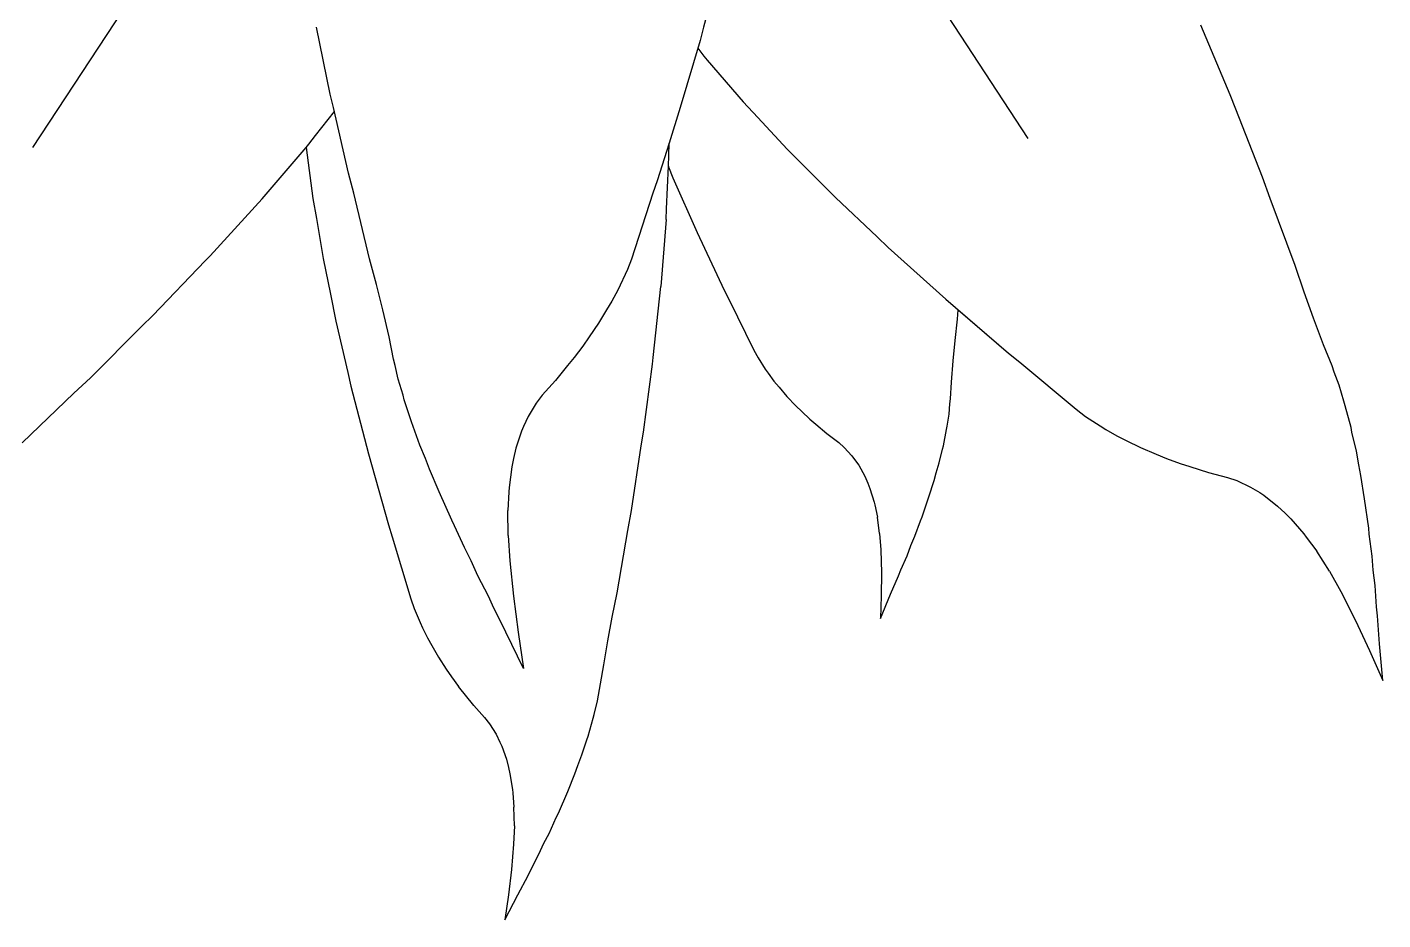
# Model space of a CAD drawing. Header units: metres. Extents: x 244.4 to 340.3, y -4.1 to 64.3.
# Drawn here: x 298.9283 to 299.2773, y 35.4221 to 35.6521 of the extents above; entities that cross this region are included whole.
import ezdxf

# ---------------------------------------------------------------- set-up
doc = ezdxf.new("R2010")
doc.units = ezdxf.units.M
doc.layers.add('Edges', color=7, linetype='Continuous')

msp = doc.modelspace()

# ---------------------------------------------------------------- linework, layer by layer
at = {"layer": 'Edges'}
for p, q in [((299.11582, 35.73055), (299.18592, 35.62342)), ((298.99477, 35.72018), (298.92969, 35.62111)), ((299.10587, 35.66472), (299.10239, 35.65208)), ((299.00634, 35.63484), (299.00281, 35.65208)), ((299.10239, 35.65208), (299.10152, 35.64863)), ((299.23799, 35.6346), (299.23045, 35.65256)), ((299.10152, 35.64863), (299.0964, 35.63133)), ((299.10093, 35.64661), (299.10248, 35.64462)), ((299.10248, 35.64462), (299.10338, 35.6436)), ((299.10338, 35.6436), (299.11262, 35.6328)), ((299.0072, 35.63138), (299.00634, 35.63484)), ((299.23938, 35.63092), (299.23799, 35.6346)), ((299.01101, 35.61446), (299.0072, 35.63138)), ((299.0964, 35.63133), (299.09354, 35.62217)), ((299.11262, 35.6328), (299.11639, 35.62881)), ((299.24627, 35.61343), (299.23938, 35.63092)), ((299.00258, 35.62418), (299.00744, 35.6303)), ((299.11639, 35.62881), (299.1239, 35.62066)), ((299.0008, 35.62191), (299.00258, 35.62418)), ((298.98882, 35.60789), (299.0001, 35.6211)), ((299.0001, 35.6211), (299.0008, 35.62191)), ((299.0001, 35.6211), (299.00187, 35.60792)), ((299.09354, 35.62217), (299.09051, 35.61248)), ((299.09351, 35.61901), (299.09354, 35.62217)), ((299.1239, 35.62066), (299.131, 35.61362)), ((299.09338, 35.61624), (299.09351, 35.61901)), ((299.01237, 35.60928), (299.01101, 35.61446)), ((299.09287, 35.60527), (299.09338, 35.61624)), ((299.09338, 35.61624), (299.09343, 35.61611)), ((299.09343, 35.61611), (299.09455, 35.61328)), ((299.131, 35.61362), (299.13634, 35.60817)), ((299.24821, 35.60797), (299.24627, 35.61343)), ((299.09051, 35.61248), (299.08937, 35.60928)), ((299.09455, 35.61328), (299.10076, 35.59918)), ((298.97544, 35.59318), (298.98882, 35.60789)), ((299.00187, 35.60792), (299.00278, 35.60275)), ((299.01644, 35.5924), (299.01237, 35.60928)), ((299.08937, 35.60928), (299.08385, 35.5923)), ((299.13634, 35.60817), (299.14714, 35.59804)), ((299.25468, 35.59066), (299.24821, 35.60797)), ((299.09276, 35.60255), (299.09287, 35.60527)), ((299.00278, 35.60275), (299.0045, 35.59247)), ((299.09276, 35.60255), (299.09141, 35.58524)), ((299.10076, 35.59918), (299.1077, 35.58434)), ((299.14714, 35.59804), (299.14996, 35.5953)), ((298.97417, 35.59189), (298.97544, 35.59318)), ((299.0045, 35.59247), (299.0064, 35.58329)), ((299.14996, 35.5953), (299.16477, 35.58203)), ((298.9607, 35.57782), (298.97417, 35.59189)), ((299.01826, 35.58581), (299.01644, 35.5924)), ((299.08284, 35.58963), (299.08033, 35.58429)), ((299.08385, 35.5923), (299.08284, 35.58963)), ((299.257, 35.58378), (299.25468, 35.59066)), ((299.01991, 35.57925), (299.01826, 35.58581)), ((299.0064, 35.58329), (299.00776, 35.57638)), ((299.08033, 35.58429), (299.07884, 35.5815)), ((299.08948, 35.56696), (299.09141, 35.58524)), ((299.1077, 35.58434), (299.10898, 35.58183)), ((299.16477, 35.58203), (299.18093, 35.56809)), ((299.25938, 35.57713), (299.257, 35.58378)), ((299.02148, 35.57228), (299.01991, 35.57925)), ((299.07747, 35.57925), (299.07539, 35.57579)), ((299.07884, 35.5815), (299.07747, 35.57925)), ((299.10898, 35.58183), (299.11534, 35.56888)), ((299.16781, 35.57689), (299.16799, 35.57924)), ((299.16799, 35.57924), (299.18093, 35.56809)), ((298.94459, 35.56178), (298.95788, 35.57508)), ((298.95788, 35.57508), (298.9607, 35.57782)), ((299.00776, 35.57638), (299.01088, 35.56311)), ((299.07539, 35.57579), (299.07295, 35.57228)), ((299.16719, 35.5714), (299.16781, 35.57689)), ((299.26199, 35.57028), (299.25938, 35.57713)), ((299.02264, 35.56658), (299.02148, 35.57228)), ((299.07295, 35.57228), (299.07135, 35.56994)), ((299.07135, 35.56994), (299.06913, 35.56698)), ((299.11534, 35.56888), (299.11645, 35.56686)), ((299.16668, 35.5661), (299.16719, 35.5714)), ((299.18093, 35.56809), (299.18378, 35.5658)), ((299.26417, 35.56483), (299.26199, 35.57028)), ((299.02306, 35.56494), (299.02264, 35.56658)), ((299.02386, 35.56141), (299.02306, 35.56494)), ((299.06743, 35.56494), (299.06428, 35.56103)), ((299.06913, 35.56698), (299.06743, 35.56494)), ((299.08696, 35.54774), (299.08925, 35.5653)), ((299.08925, 35.5653), (299.08948, 35.56696)), ((299.11645, 35.56686), (299.1183, 35.56401)), ((299.16625, 35.56064), (299.16668, 35.5661)), ((299.18378, 35.5658), (299.19833, 35.55366)), ((299.26472, 35.56322), (299.26417, 35.56483)), ((298.94036, 35.55782), (298.94459, 35.56178)), ((299.01088, 35.56311), (299.01166, 35.55963)), ((299.02508, 35.55725), (299.02386, 35.56141)), ((299.1183, 35.56401), (299.11904, 35.56291)), ((299.11904, 35.56291), (299.12053, 35.56092)), ((299.26597, 35.55985), (299.26472, 35.56322)), ((298.92706, 35.545), (298.94036, 35.55782)), ((299.01166, 35.55963), (299.01618, 35.5422)), ((299.06428, 35.56103), (299.0609, 35.55725)), ((299.12053, 35.56092), (299.12186, 35.55932)), ((299.12186, 35.55932), (299.12388, 35.55695)), ((299.16598, 35.5563), (299.16625, 35.56064)), ((299.26721, 35.55572), (299.26597, 35.55985)), ((299.0254, 35.55606), (299.02508, 35.55725)), ((299.02725, 35.55039), (299.0254, 35.55606)), ((299.05934, 35.5552), (299.05729, 35.55181)), ((299.0609, 35.55725), (299.05934, 35.5552)), ((299.12388, 35.55695), (299.12618, 35.55458)), ((299.12618, 35.55458), (299.12768, 35.55305)), ((299.1656, 35.55242), (299.16584, 35.55505)), ((299.16584, 35.55505), (299.16598, 35.5563)), ((299.26759, 35.55457), (299.26721, 35.55572)), ((299.26907, 35.54892), (299.26759, 35.55457)), ((299.05729, 35.55181), (299.05608, 35.54925)), ((299.12768, 35.55305), (299.12975, 35.55113)), ((299.12975, 35.55113), (299.13129, 35.54983)), ((299.1651, 35.54929), (299.1656, 35.55242)), ((299.19833, 35.55366), (299.20073, 35.55183)), ((299.20073, 35.55183), (299.20446, 35.5494)), ((299.0277, 35.54925), (299.02725, 35.55039)), ((299.02941, 35.5444), (299.0277, 35.54925)), ((299.05555, 35.54801), (299.05414, 35.54365)), ((299.05608, 35.54925), (299.05555, 35.54801)), ((299.08639, 35.54422), (299.08696, 35.54774)), ((299.13129, 35.54983), (299.13417, 35.54739)), ((299.13417, 35.54739), (299.13721, 35.54507)), ((299.16414, 35.54422), (299.16498, 35.54841)), ((299.16498, 35.54841), (299.1651, 35.54929)), ((299.20446, 35.5494), (299.20594, 35.54846)), ((299.20594, 35.54846), (299.20878, 35.54684)), ((299.26931, 35.54773), (299.26907, 35.54892)), ((299.27044, 35.54289), (299.26931, 35.54773)), ((299.03085, 35.54096), (299.02941, 35.5444)), ((299.05414, 35.54365), (299.05352, 35.54096)), ((299.08385, 35.52757), (299.08639, 35.54422)), ((299.13721, 35.54507), (299.13864, 35.54382)), ((299.13864, 35.54382), (299.1406, 35.54168)), ((299.16391, 35.54336), (299.16414, 35.54422)), ((299.20878, 35.54684), (299.21122, 35.54561)), ((299.21122, 35.54561), (299.2149, 35.54378)), ((299.2149, 35.54378), (299.21892, 35.5421)), ((299.01618, 35.5422), (299.02133, 35.52388)), ((299.03186, 35.53822), (299.03085, 35.54096)), ((299.05352, 35.54096), (299.05309, 35.53884)), ((299.1406, 35.54168), (299.14182, 35.54002)), ((299.16308, 35.53983), (299.16391, 35.54336)), ((299.21892, 35.5421), (299.22155, 35.541)), ((299.22155, 35.541), (299.22505, 35.53972)), ((299.27105, 35.53932), (299.27044, 35.54289)), ((299.03439, 35.53241), (299.03186, 35.53822)), ((299.05309, 35.53884), (299.05239, 35.53354)), ((299.14182, 35.54002), (299.14235, 35.53923)), ((299.14235, 35.53923), (299.1439, 35.5364)), ((299.16181, 35.53534), (299.16232, 35.5373)), ((299.16232, 35.5373), (299.16308, 35.53983)), ((299.22505, 35.53972), (299.2276, 35.53892)), ((299.2276, 35.53892), (299.23236, 35.5374)), ((299.23236, 35.5374), (299.23724, 35.53611)), ((299.27163, 35.53658), (299.27105, 35.53932)), ((299.05239, 35.53354), (299.05233, 35.53241)), ((299.1439, 35.5364), (299.14467, 35.53463)), ((299.14467, 35.53463), (299.14522, 35.53326)), ((299.14522, 35.53326), (299.1463, 35.52977)), ((299.16043, 35.53113), (299.16181, 35.53534)), ((299.23724, 35.53611), (299.23964, 35.53528)), ((299.23964, 35.53528), (299.24317, 35.53363)), ((299.24317, 35.53363), (299.24556, 35.5322)), ((299.27255, 35.53057), (299.27163, 35.53658)), ((299.0376, 35.52509), (299.03439, 35.53241)), ((299.05233, 35.53241), (299.05207, 35.52757)), ((299.1463, 35.52977), (299.14647, 35.52902)), ((299.15866, 35.52594), (299.16043, 35.53113)), ((299.24556, 35.5322), (299.24666, 35.53149)), ((299.24666, 35.53149), (299.25014, 35.52873)), ((299.27362, 35.52306), (299.27255, 35.53057)), ((299.05213, 35.52111), (299.05207, 35.52757)), ((299.08292, 35.52247), (299.08385, 35.52757)), ((299.14647, 35.52902), (299.14715, 35.52587)), ((299.25014, 35.52873), (299.25208, 35.5269)), ((299.25208, 35.5269), (299.25355, 35.52545)), ((299.02133, 35.52388), (299.02231, 35.52078)), ((299.03835, 35.52363), (299.0376, 35.52509)), ((299.04086, 35.51805), (299.03835, 35.52363)), ((299.14774, 35.52164), (299.14715, 35.52587)), ((299.15682, 35.52099), (299.15822, 35.52488)), ((299.15822, 35.52488), (299.15866, 35.52594)), ((299.25355, 35.52545), (299.25689, 35.52161)), ((299.27375, 35.5215), (299.27362, 35.52306)), ((299.02231, 35.52078), (299.02711, 35.50481)), ((299.05213, 35.52111), (299.05253, 35.51466)), ((299.08016, 35.50639), (299.08292, 35.52247)), ((299.14774, 35.52164), (299.14806, 35.51742)), ((299.15578, 35.51859), (299.15682, 35.52099)), ((299.25689, 35.52161), (299.25754, 35.52075)), ((299.25754, 35.52075), (299.26024, 35.51708)), ((299.27449, 35.51579), (299.27375, 35.5215)), ((299.04261, 35.51466), (299.04086, 35.51805)), ((299.14806, 35.51742), (299.1482, 35.51153)), ((299.1532, 35.51228), (299.1548, 35.51592)), ((299.1548, 35.51592), (299.15578, 35.51859)), ((299.2635, 35.512), (299.26024, 35.51708)), ((299.27474, 35.5122), (299.27449, 35.51579)), ((299.04435, 35.51077), (299.04261, 35.51466)), ((299.05253, 35.51466), (299.05347, 35.50553)), ((299.15263, 35.51073), (299.1532, 35.51228)), ((299.04705, 35.50553), (299.04435, 35.51077)), ((299.1482, 35.51153), (299.14811, 35.50563)), ((299.15055, 35.506), (299.15263, 35.51073)), ((299.2635, 35.512), (299.26644, 35.50676)), ((299.27524, 35.50826), (299.27474, 35.5122)), ((299.04806, 35.50321), (299.04705, 35.50553)), ((299.05347, 35.50553), (299.05471, 35.49627)), ((299.0789, 35.50011), (299.08016, 35.50639)), ((299.14793, 35.49977), (299.15055, 35.506)), ((299.14811, 35.50563), (299.14793, 35.49977)), ((299.26644, 35.50676), (299.27024, 35.49925)), ((299.27561, 35.50276), (299.27524, 35.50826)), ((299.02711, 35.50481), (299.02797, 35.50231)), ((299.02797, 35.50231), (299.02948, 35.49873)), ((299.05157, 35.49627), (299.04806, 35.50321)), ((299.27592, 35.50045), (299.27561, 35.50276)), ((299.02948, 35.49873), (299.03009, 35.49735)), ((299.07777, 35.49406), (299.0789, 35.50011)), ((299.27024, 35.49925), (299.2738, 35.49155)), ((299.27642, 35.49326), (299.27592, 35.50045)), ((299.03009, 35.49735), (299.03133, 35.49483)), ((299.03133, 35.49483), (299.03247, 35.49279)), ((299.05605, 35.48692), (299.05157, 35.49627)), ((299.05471, 35.49627), (299.05605, 35.48692)), ((299.03247, 35.49279), (299.03419, 35.48978)), ((299.07671, 35.48785), (299.07777, 35.49406)), ((299.2738, 35.49155), (299.27726, 35.4838)), ((299.27726, 35.4838), (299.27642, 35.49326)), ((299.03419, 35.48978), (299.0362, 35.48672)), ((299.07593, 35.48293), (299.07671, 35.48785)), ((299.0362, 35.48672), (299.03751, 35.48475)), ((299.03751, 35.48475), (299.03934, 35.48226)), ((299.04329, 35.47736), (299.03934, 35.48226)), ((299.0751, 35.47856), (299.07565, 35.48152)), ((299.07565, 35.48152), (299.07593, 35.48293)), ((299.04329, 35.47736), (299.04603, 35.47428)), ((299.07423, 35.47507), (299.0751, 35.47856)), ((299.04603, 35.47428), (299.04731, 35.47265)), ((299.07268, 35.46945), (299.07401, 35.47409)), ((299.07401, 35.47409), (299.07423, 35.47507)), ((299.04731, 35.47265), (299.049, 35.46995)), ((299.049, 35.46995), (299.05002, 35.46789)), ((299.05002, 35.46789), (299.05046, 35.46693)), ((299.05046, 35.46693), (299.05166, 35.46351)), ((299.07111, 35.46465), (299.07235, 35.46852)), ((299.07235, 35.46852), (299.07268, 35.46945)), ((299.05166, 35.46351), (299.05221, 35.4614)), ((299.07006, 35.4619), (299.07111, 35.46465)), ((299.05221, 35.4614), (299.0526, 35.45978)), ((299.06932, 35.45977), (299.07006, 35.4619)), ((299.0526, 35.45978), (299.05326, 35.45571)), ((299.06746, 35.45523), (299.06932, 35.45977)), ((299.05326, 35.45571), (299.05333, 35.45484)), ((299.05333, 35.45484), (299.05363, 35.45121)), ((299.06508, 35.44967), (299.06746, 35.45523)), ((299.05372, 35.4464), (299.05363, 35.45121)), ((299.06452, 35.44855), (299.06508, 35.44967)), ((299.05372, 35.4464), (299.05354, 35.44165)), ((299.06266, 35.4444), (299.06452, 35.44855)), ((299.06135, 35.44187), (299.06266, 35.4444)), ((299.05354, 35.44165), (299.05299, 35.43509)), ((299.05804, 35.43523), (299.06006, 35.43905)), ((299.06006, 35.43905), (299.06135, 35.44187)), ((299.05299, 35.43509), (299.05219, 35.42858)), ((299.05466, 35.42864), (299.05729, 35.43359)), ((299.05729, 35.43359), (299.05804, 35.43523)), ((299.05131, 35.42215), (299.05466, 35.42864)), ((299.05219, 35.42858), (299.05131, 35.42215))]:
    msp.add_line(p, q, dxfattribs=at)

doc.saveas('drawing.dxf')
